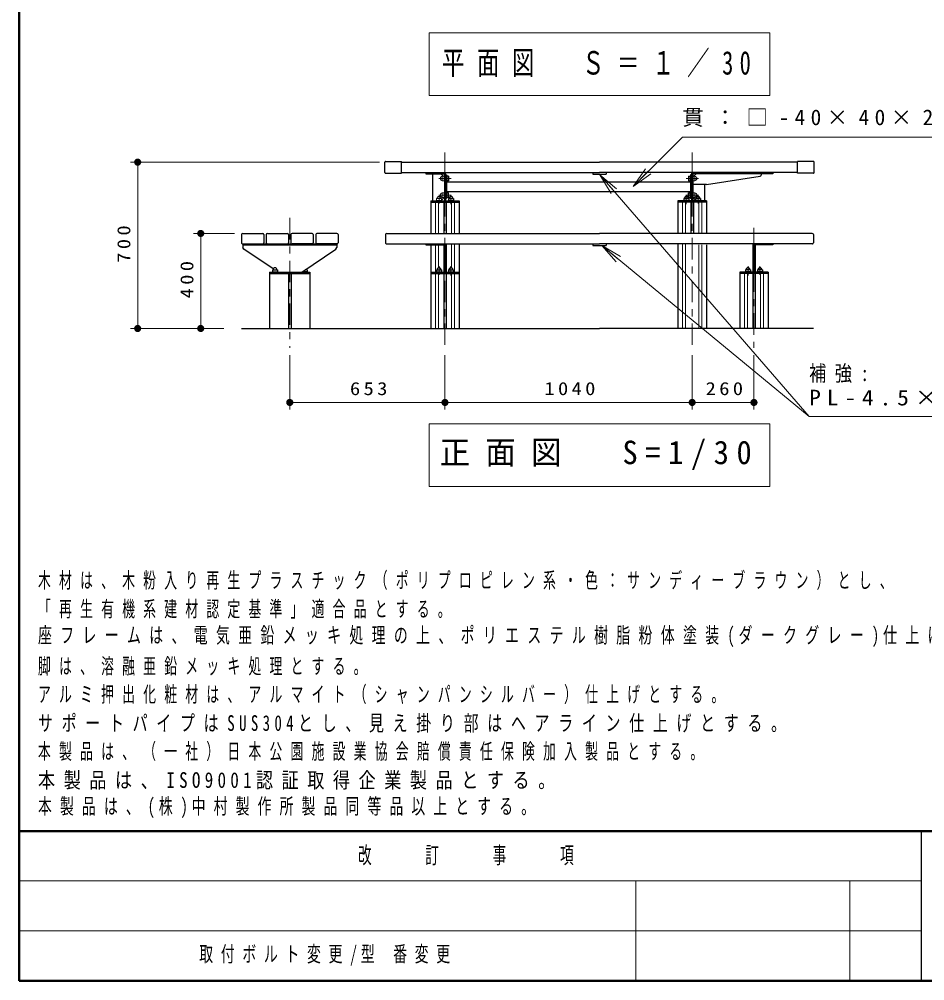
# Model space of a CAD drawing. Units: millimetres on the paper, with parts at other scales. Extents: x -365 to 0, y 0 to 257.
# Drawn here: x -365 to -238, y 0 to 134.9 of the extents above; entities that cross this region are included whole.
import ezdxf

# ---------------------------------------------------------------- set-up
doc = ezdxf.new("R2010")
doc.units = ezdxf.units.MM
doc.linetypes.add('USER1', pattern=[4.5, 2.5, -2])
doc.linetypes.add('USER2', pattern=[6, 3, -1, 1, -1])
doc.layers.add('1_30', color=7, linetype='Continuous', lineweight=25)
doc.layers.add('LY_5', color=7, linetype='Continuous', lineweight=13)
doc.layers.add('99', color=7, linetype='Continuous')
doc.layers.add('CLASS1', color=7, linetype='Continuous')
doc.styles.add('ＭＳ ゴシック', font='')
doc.styles.get('ＭＳ ゴシック').set_extended_font_data('MS Gothic')

# ---------------------------------------------------------------- blocks, each defined once
blk = doc.blocks.new('filled_dot')
at = {"color": 0, "linetype": 'Continuous', "lineweight": -2, "const_width": 1.25}
blk.add_lwpolyline([(-0.625, 0, 1), (0.625, 0, 1)], format="xyb", close=True, dxfattribs=at)

msp = doc.modelspace()

# ---------------------------------------------------------------- linework, layer by layer
at = {"layer": '1_30', "lineweight": 13}
for p, q in [((-307.522, 132.99), (-307.522, 124.19)), ((-259.722, 132.99), (-307.522, 132.99)), ((-259.722, 124.19), (-259.722, 132.99)), ((-307.522, 124.19), (-259.722, 124.19)), ((-314.455, 114.846), (-349.39, 114.846)), ((-348.39, 91.512), (-348.39, 114.846)), ((-278.916, 111.445), (-277.149, 113.92)), ((-278.916, 111.445), (-276.795, 113.567)), ((-283.586, 113.066), (-281.622, 110.799)), ((-283.586, 113.066), (-281.244, 111.126)), ((-282, 110.471), (-283.586, 113.066)), ((-283.586, 113.066), (-254.212, 79.152)), ((-276.441, 113.213), (-278.916, 111.445)), ((-306.622, 109.212), (-306.622, 104.846)), ((-306.211, 109.212), (-306.211, 104.846)), ((-304.365, 109.212), (-304.365, 104.846)), ((-303.955, 109.212), (-303.955, 104.846)), ((-271.955, 109.212), (-271.955, 104.846)), ((-271.545, 109.212), (-271.545, 104.846)), ((-269.698, 109.212), (-269.698, 104.846)), ((-269.288, 109.212), (-269.288, 104.846)), ((-334.822, 104.846), (-340.545, 104.846)), ((-339.545, 91.512), (-339.545, 104.846)), ((-306.622, 103.229), (-306.622, 99.412)), ((-306.211, 103.229), (-306.211, 100.014)), ((-304.365, 103.379), (-304.365, 100.014)), ((-303.955, 103.379), (-303.955, 99.412)), ((-283.297, 103.153), (-280.983, 101.244)), ((-283.297, 103.153), (-280.665, 101.629)), ((-281.302, 100.858), (-283.297, 103.153)), ((-271.955, 103.379), (-271.955, 91.512)), ((-271.545, 103.379), (-271.545, 91.512)), ((-269.698, 103.229), (-269.698, 91.512)), ((-269.288, 103.229), (-269.288, 91.512)), ((-306.622, 99.212), (-306.622, 91.512)), ((-306.211, 99.212), (-306.211, 91.512)), ((-304.365, 99.212), (-304.365, 91.512)), ((-303.955, 99.212), (-303.955, 91.512)), ((-263.288, 99.212), (-263.288, 91.512)), ((-262.878, 99.212), (-262.878, 91.512)), ((-261.032, 99.212), (-261.032, 91.512)), ((-260.622, 99.212), (-260.622, 91.512)), ((-336.288, 91.512), (-349.39, 91.512)), ((-336.288, 91.512), (-340.545, 91.512)), ((-327.055, 87.783), (-327.055, 80.132)), ((-305.288, 87.783), (-305.288, 80.132)), ((-305.288, 87.783), (-305.288, 80.132)), ((-270.622, 87.783), (-270.622, 80.132)), ((-261.955, 87.783), (-261.955, 80.132)), ((-305.288, 81.132), (-327.055, 81.132)), ((-270.622, 81.132), (-305.288, 81.132)), ((-261.955, 81.132), (-270.622, 81.132)), ((-307.522, 78.124), (-307.522, 69.324)), ((-259.722, 78.124), (-307.522, 78.124)), ((-259.722, 69.324), (-259.722, 78.124)), ((-307.522, 69.324), (-259.722, 69.324))]:
    msp.add_line(p, q, dxfattribs=at)
at = {"layer": '1_30', "linetype": 'USER2', "lineweight": 13}
for p, q in [((-305.288, 116.212), (-305.288, 88.783)), ((-270.622, 116.212), (-270.622, 88.783)), ((-306.154, 112.562), (-304.433, 112.562)), ((-269.756, 112.562), (-271.477, 112.562)), ((-306.154, 110.229), (-304.433, 110.229)), ((-306.122, 110.263), (-306.122, 109.037)), ((-304.455, 110.263), (-304.455, 108.944)), ((-269.756, 110.229), (-271.477, 110.229)), ((-271.455, 110.263), (-271.455, 108.944)), ((-269.788, 110.263), (-269.788, 109.037)), ((-327.055, 107.012), (-327.055, 88.783)), ((-261.955, 105.64), (-261.955, 88.783)), ((-306.122, 100.263), (-306.122, 99.037)), ((-304.455, 100.263), (-304.455, 98.944)), ((-262.788, 100.263), (-262.788, 98.944)), ((-261.122, 100.263), (-261.122, 99.037))]:
    msp.add_line(p, q, dxfattribs=at)
at = {"layer": '1_30'}
for p, q in [((-313.722, 113.379), (-313.722, 114.845)), ((-313.622, 114.945), (-311.388, 114.945)), ((-311.388, 113.279), (-311.388, 114.945)), ((-311.388, 114.846), (-283.622, 114.846)), ((-255.855, 114.846), (-283.622, 114.846)), ((-255.855, 113.279), (-255.855, 114.945)), ((-253.621, 114.945), (-255.855, 114.945)), ((-253.521, 113.379), (-253.521, 114.845)), ((-311.388, 113.379), (-283.622, 113.379)), ((-307.955, 113.379), (-307.955, 113.229)), ((-284.572, 113.379), (-284.572, 113.154)), ((-255.855, 113.379), (-283.622, 113.379)), ((-282.672, 113.379), (-282.672, 113.154)), ((-259.288, 113.379), (-259.288, 113.229)), ((-313.622, 113.279), (-311.388, 113.279)), ((-307.955, 113.229), (-305.363, 113.229)), ((-307.03, 113.229), (-307.03, 109.412)), ((-305.863, 113.229), (-305.363, 112.729)), ((-305.363, 113.229), (-305.363, 109.412)), ((-305.213, 113.229), (-305.213, 109.412)), ((-305.213, 113.062), (-305.063, 113.062)), ((-305.063, 113.062), (-305.063, 109.729)), ((-305.03, 112.912), (-305.063, 112.912)), ((-305.03, 112.212), (-305.063, 112.212)), ((-305.063, 112.062), (-270.847, 112.062)), ((-305.03, 112.912), (-305.03, 112.212)), ((-304.797, 112.896), (-305.03, 112.896)), ((-304.797, 112.229), (-305.03, 112.229)), ((-304.797, 112.896), (-304.797, 112.229)), ((-284.572, 113.154), (-282.672, 113.154)), ((-271.113, 112.896), (-270.88, 112.896)), ((-271.113, 112.896), (-271.113, 112.229)), ((-271.113, 112.229), (-270.88, 112.229)), ((-270.88, 112.912), (-270.847, 112.912)), ((-270.88, 112.912), (-270.88, 112.212)), ((-270.88, 112.212), (-270.847, 112.212)), ((-270.847, 113.062), (-270.847, 109.729)), ((-270.697, 113.062), (-270.847, 113.062)), ((-270.697, 113.229), (-270.697, 109.412)), ((-270.547, 113.229), (-270.547, 109.412)), ((-267.955, 113.229), (-270.547, 113.229)), ((-259.288, 113.229), (-270.547, 113.229)), ((-270.047, 113.229), (-270.547, 112.729)), ((-268.622, 111.729), (-261.086, 112.867)), ((-268.622, 111.729), (-261.086, 112.867)), ((-260.955, 113.229), (-260.955, 113.03)), ((-253.621, 113.279), (-255.855, 113.279)), ((-305.063, 110.729), (-270.847, 110.729)), ((-268.622, 111.729), (-270.547, 111.729)), ((-268.622, 111.729), (-270.547, 111.729)), ((-268.88, 111.69), (-268.88, 109.412)), ((-268.88, 111.69), (-268.88, 109.412)), ((-307.288, 109.412), (-303.288, 109.412)), ((-307.288, 109.412), (-307.288, 104.846)), ((-305.363, 109.912), (-305.863, 109.412)), ((-305.213, 109.729), (-305.063, 109.729)), ((-305.03, 110.579), (-305.063, 110.579)), ((-305.03, 109.879), (-305.063, 109.879)), ((-305.03, 109.879), (-305.03, 110.579)), ((-304.797, 110.562), (-305.03, 110.562)), ((-304.797, 109.895), (-305.03, 109.895)), ((-304.805, 109.746), (-304.805, 109.412)), ((-304.805, 109.746), (-304.105, 109.746)), ((-304.805, 109.479), (-304.105, 109.479)), ((-304.797, 109.895), (-304.797, 110.562)), ((-304.105, 109.746), (-304.105, 109.412)), ((-303.288, 109.412), (-303.288, 104.846)), ((-268.622, 109.412), (-272.622, 109.412)), ((-272.622, 109.412), (-272.622, 104.846)), ((-271.805, 109.746), (-271.805, 109.412)), ((-271.105, 109.746), (-271.805, 109.746)), ((-271.105, 109.479), (-271.805, 109.479)), ((-271.113, 109.895), (-271.113, 110.562)), ((-271.113, 110.562), (-270.88, 110.562)), ((-271.113, 109.895), (-270.88, 109.895)), ((-271.105, 109.746), (-271.105, 109.412)), ((-270.88, 109.879), (-270.88, 110.579)), ((-270.88, 110.579), (-270.847, 110.579)), ((-270.88, 109.879), (-270.847, 109.879)), ((-270.697, 109.729), (-270.847, 109.729)), ((-270.547, 109.912), (-270.047, 109.412)), ((-270.138, 109.746), (-270.138, 109.412)), ((-269.438, 109.746), (-270.138, 109.746)), ((-269.438, 109.479), (-270.138, 109.479)), ((-269.438, 109.746), (-269.438, 109.412)), ((-268.622, 109.412), (-268.622, 104.846)), ((-307.288, 109.212), (-303.288, 109.212)), ((-305.455, 109.212), (-305.455, 104.846)), ((-305.122, 109.212), (-305.122, 104.846)), ((-268.622, 109.212), (-272.622, 109.212)), ((-270.788, 109.212), (-270.788, 104.846)), ((-270.455, 109.212), (-270.455, 104.846)), ((-333.821, 104.679), (-333.821, 103.545)), ((-333.655, 104.845), (-330.855, 104.845)), ((-330.688, 104.679), (-330.688, 103.545)), ((-330.355, 104.679), (-330.355, 103.545)), ((-330.188, 104.845), (-327.388, 104.845)), ((-327.222, 104.679), (-327.222, 103.545)), ((-326.888, 104.679), (-326.888, 103.545)), ((-323.922, 104.845), (-326.722, 104.845)), ((-323.755, 104.679), (-323.755, 103.545)), ((-323.422, 104.679), (-323.422, 103.545)), ((-320.455, 104.845), (-323.255, 104.845)), ((-320.288, 104.679), (-320.288, 103.545)), ((-313.622, 104.679), (-313.622, 103.546)), ((-313.455, 104.846), (-283.622, 104.846)), ((-253.788, 104.846), (-283.622, 104.846)), ((-253.622, 104.679), (-253.622, 103.546)), ((-333.655, 103.379), (-330.855, 103.379)), ((-333.638, 103.379), (-333.638, 102.895)), ((-333.638, 103.379), (-320.388, 103.379)), ((-333.638, 103.229), (-320.472, 103.229)), ((-333.5, 102.636), (-333.638, 102.895)), ((-329.395, 99.866), (-333.5, 102.636)), ((-330.188, 103.379), (-327.388, 103.379)), ((-323.922, 103.379), (-326.722, 103.379)), ((-325.388, 99.412), (-320.61, 102.636)), ((-320.455, 103.379), (-323.255, 103.379)), ((-320.61, 102.636), (-320.472, 102.895)), ((-320.472, 103.379), (-320.472, 102.895)), ((-313.455, 103.379), (-283.622, 103.379)), ((-307.955, 103.379), (-307.955, 103.229)), ((-307.955, 103.229), (-305.363, 103.229)), ((-307.288, 103.229), (-307.288, 91.512)), ((-305.455, 103.229), (-305.455, 99.412)), ((-305.363, 103.229), (-305.363, 99.412)), ((-305.213, 103.229), (-305.213, 99.412)), ((-305.122, 103.379), (-305.122, 99.412)), ((-303.288, 103.379), (-303.288, 91.512)), ((-284.572, 103.379), (-284.572, 103.154)), ((-284.572, 103.154), (-282.672, 103.154)), ((-253.788, 103.379), (-283.622, 103.379)), ((-282.672, 103.379), (-282.672, 103.154)), ((-272.622, 103.379), (-272.622, 91.512)), ((-268.622, 103.229), (-268.622, 91.512)), ((-262.122, 103.379), (-262.122, 99.412)), ((-262.03, 103.229), (-262.03, 99.412)), ((-261.88, 103.229), (-261.88, 99.412)), ((-259.288, 103.229), (-261.88, 103.229)), ((-261.788, 103.229), (-261.788, 99.412)), ((-259.288, 103.379), (-259.288, 103.229)), ((-329.888, 99.412), (-329.888, 91.512)), ((-329.888, 99.412), (-324.222, 99.412)), ((-329.888, 99.212), (-324.222, 99.212)), ((-329.488, 99.745), (-328.788, 99.745)), ((-329.488, 99.745), (-329.488, 99.412)), ((-329.488, 99.479), (-328.788, 99.479)), ((-328.788, 99.745), (-328.788, 99.412)), ((-327.222, 99.212), (-327.222, 91.512)), ((-326.855, 99.212), (-326.855, 91.512)), ((-325.322, 99.457), (-325.322, 99.412)), ((-324.622, 99.479), (-325.289, 99.479)), ((-324.622, 99.745), (-324.894, 99.745)), ((-324.622, 99.745), (-324.622, 99.412)), ((-324.222, 99.412), (-324.222, 91.512)), ((-307.288, 99.412), (-303.288, 99.412)), ((-307.288, 99.212), (-303.288, 99.212)), ((-306.472, 99.746), (-305.772, 99.746)), ((-306.472, 99.746), (-306.472, 99.412)), ((-306.472, 99.479), (-305.772, 99.479)), ((-305.772, 99.746), (-305.772, 99.412)), ((-305.455, 99.212), (-305.455, 91.512)), ((-305.122, 99.212), (-305.122, 91.512)), ((-304.805, 99.746), (-304.805, 99.412)), ((-304.805, 99.746), (-304.105, 99.746)), ((-304.805, 99.479), (-304.105, 99.479)), ((-304.105, 99.746), (-304.105, 99.412)), ((-259.955, 99.412), (-263.955, 99.412)), ((-263.955, 99.412), (-263.955, 91.512)), ((-259.955, 99.212), (-263.955, 99.212)), ((-263.138, 99.746), (-263.138, 99.412)), ((-262.438, 99.746), (-263.138, 99.746)), ((-262.438, 99.479), (-263.138, 99.479)), ((-262.438, 99.746), (-262.438, 99.412)), ((-262.122, 99.212), (-262.122, 91.512)), ((-261.788, 99.212), (-261.788, 91.512)), ((-260.772, 99.746), (-261.472, 99.746)), ((-261.472, 99.746), (-261.472, 99.412)), ((-260.772, 99.479), (-261.472, 99.479)), ((-260.772, 99.746), (-260.772, 99.412)), ((-259.955, 99.412), (-259.955, 91.512)), ((-333.822, 91.512), (-283.622, 91.512)), ((-253.622, 91.512), (-283.622, 91.512))]:
    msp.add_line(p, q, dxfattribs=at)
at = {"layer": '1_30', "linetype": 'USER1', "lineweight": 13}
for p, q in [((-305.663, 112.896), (-305.397, 112.896)), ((-305.663, 112.896), (-305.663, 112.229)), ((-305.663, 112.229), (-305.397, 112.229)), ((-305.397, 112.912), (-305.363, 112.912)), ((-305.397, 112.912), (-305.397, 112.212)), ((-305.397, 112.212), (-305.363, 112.212)), ((-270.513, 112.912), (-270.547, 112.912)), ((-270.513, 112.212), (-270.547, 112.212)), ((-270.513, 112.912), (-270.513, 112.212)), ((-270.247, 112.896), (-270.513, 112.896)), ((-270.247, 112.229), (-270.513, 112.229)), ((-270.247, 112.896), (-270.247, 112.229)), ((-306.472, 109.746), (-306.472, 109.412)), ((-306.472, 109.746), (-305.772, 109.746)), ((-306.472, 109.479), (-305.772, 109.479)), ((-305.772, 109.746), (-305.772, 109.412)), ((-305.663, 110.562), (-305.397, 110.562)), ((-305.663, 109.895), (-305.663, 110.562)), ((-305.663, 109.895), (-305.397, 109.895)), ((-305.397, 110.579), (-305.363, 110.579)), ((-305.397, 109.879), (-305.397, 110.579)), ((-305.397, 109.879), (-305.363, 109.879)), ((-270.513, 110.579), (-270.547, 110.579)), ((-270.513, 109.879), (-270.547, 109.879)), ((-270.513, 109.879), (-270.513, 110.579)), ((-270.247, 110.562), (-270.513, 110.562)), ((-270.247, 109.895), (-270.513, 109.895)), ((-270.247, 109.895), (-270.247, 110.562))]:
    msp.add_line(p, q, dxfattribs=at)
at = {"layer": '1_30', "lineweight": 13}
for points in [[(-278.916, 111.445), (-271.998, 118.363), (-232.998, 118.363)], [(-283.297, 103.153), (-254.212, 79.152), (-224.212, 79.152)]]:
    msp.add_lwpolyline(points, dxfattribs=at)
at = {"layer": '1_30'}
for centre, radius, start, end in [((-313.622, 114.845), 0.1, 90, 180), ((-253.621, 114.845), 0.1, 0, 90), ((-313.622, 113.379), 0.1, 180, 270), ((-305.363, 113.229), 0.15, 0, 90), ((-270.547, 113.229), 0.15, 90, 180), ((-253.621, 113.379), 0.1, 270, 0), ((-261.122, 113.03), 0.167, 282.26474, 0), ((-304.455, 109.746), 0.283, 0, 180), ((-271.455, 109.746), 0.283, 360, 180), ((-269.788, 109.746), 0.283, 360, 180), ((-333.655, 104.679), 0.167, 90, 180), ((-330.855, 104.679), 0.167, 0, 90), ((-330.188, 104.679), 0.167, 90, 180), ((-327.388, 104.679), 0.167, 0, 90), ((-326.722, 104.679), 0.167, 90, 180), ((-323.922, 104.679), 0.167, 360, 90), ((-323.255, 104.679), 0.167, 90, 180), ((-320.455, 104.679), 0.167, 360, 90), ((-313.455, 104.679), 0.167, 90, 180), ((-253.788, 104.679), 0.167, 360, 90), ((-333.655, 103.545), 0.167, 179.99999, 270), ((-330.855, 103.545), 0.167, 270, 0), ((-330.188, 103.545), 0.167, 179.99999, 270), ((-327.388, 103.545), 0.167, 270, 0), ((-326.722, 103.545), 0.167, 180, 270), ((-323.922, 103.545), 0.167, 270, 0.00001), ((-323.255, 103.545), 0.167, 180, 270), ((-320.455, 103.545), 0.167, 270, 0.00001), ((-313.455, 103.546), 0.167, 179.99999, 270), ((-305.363, 103.229), 0.15, 0, 90), ((-261.88, 103.229), 0.15, 90, 180), ((-253.788, 103.546), 0.167, 270, 0.00001), ((-329.138, 99.745), 0.283, 359.99999, 179.99999), ((-324.972, 99.745), 0.283, 0.00001, 25.20722), ((-306.122, 99.746), 0.283, 0, 180), ((-304.455, 99.746), 0.283, 0, 180), ((-262.788, 99.746), 0.283, 360, 180), ((-261.122, 99.746), 0.283, 360, 180)]:
    msp.add_arc(centre, radius, start, end, dxfattribs=at)
at = {"layer": '1_30', "linetype": 'USER1', "lineweight": 13}
for centre, start, end in [((-305.663, 112.562), 89.99999, 270), ((-270.247, 112.562), 270, 90), ((-306.122, 109.746), 0, 180), ((-305.663, 110.229), 89.99999, 270), ((-270.247, 110.229), 270, 90)]:
    msp.add_arc(centre, 0.283, start, end, dxfattribs=at)
at = {"layer": 'LY_5', "lineweight": 50}
for p, q in [((-365, 257), (-365, 0)), ((-365, 21), (0, 21)), ((-365, 0), (0, 0))]:
    msp.add_line(p, q, dxfattribs=at)
at = {"layer": 'LY_5', "lineweight": 25}
msp.add_line((-238.5, 21), (-238.5, 0), dxfattribs=at)
at = {"layer": 'LY_5'}
for p, q in [((-365, 14), (-238.5, 14)), ((-278.5, 14), (-278.5, 0)), ((-248.5, 14), (-248.5, 0)), ((-365, 7), (-238.5, 7))]:
    msp.add_line(p, q, dxfattribs=at)

# ---------------------------------------------------------------- block references
at = {"layer": '1_30', "lineweight": 13, "xscale": 0.4, "yscale": 0.4}
for p, rotation in [((-348.39, 114.846), 270), ((-339.545, 104.846), 270), ((-348.39, 91.512), 90), ((-339.545, 91.512), 90), ((-305.288, 81.132), 180), ((-270.622, 81.132), 180), ((-261.955, 81.132), 180)]:
    msp.add_blockref('filled_dot', p, dxfattribs=dict(at, rotation=rotation))
for p in [(-327.055, 81.132), (-305.288, 81.132), (-270.622, 81.132)]:
    msp.add_blockref('filled_dot', p, dxfattribs=at)

# ---------------------------------------------------------------- texts
at = {"layer": '1_30', "style": 'ＭＳ ゴシック'}
for s, insert, char_height, attachment_point in [('\\T1.56;\\W0.7;平面図\u3000Ｓ＝１／30', (-283.622, 128.59), 3.299, 5), ('\\T1.5;貫：□-40×40×2.3', (-271.998, 121.013), 2.199, 4), ('\\T1.5;\\W0.8;補強:', (-254.212, 85.102), 2.199, 4), ('\\T1.33;\\W1.15;653', (-315.755, 82.132), 1.833, 8), ('\\T1.33;\\W1.15;1040', (-287.534, 82.132), 1.833, 8), ('\\T1.33;\\W1.15;260', (-265.873, 82.132), 1.833, 8), ('\\T1.5;\\W1.1;PL-4.5×38ｗ', (-254.212, 81.802), 2.199, 4), ('\\T1.5;\\W0.95;正面図\u3000S=1/30', (-283.622, 73.724), 3.299, 5)]:
    msp.add_mtext(s, dxfattribs=dict(at, insert=insert, char_height=char_height, attachment_point=attachment_point))
at = {"layer": '1_30', "char_height": 1.833, "attachment_point": 8, "rotation": 90, "style": 'ＭＳ ゴシック'}
for s, insert in [('\\T1.33;\\W1.15;700', (-349.39, 103.595)), ('\\T1.33;\\W1.15;400', (-340.545, 98.595))]:
    msp.add_mtext(s, dxfattribs=dict(at, insert=insert))
at = {"layer": '99', "insert": (-339.75, 3.5), "char_height": 2.199, "attachment_point": 4, "style": 'ＭＳ ゴシック'}
msp.add_mtext('\\T1.55;\\W0.65;取付ボルト変更/型\\~番変更', dxfattribs=at)
at = {"layer": 'CLASS1', "char_height": 2.199, "attachment_point": 7, "style": 'ＭＳ ゴシック'}
for s, insert in [('\\T1.64;\\W0.6;木材は、木粉入り再生プラスチック（ポリプロピレン系・色：サンディーブラウン）とし、', (-362.369, 54.813)), ('\\T1.64;\\W0.6;「再生有機系建材認定基準」適合品とする。', (-362.369, 50.813)), ('\\T1.6;\\W0.65;座フレームは、電気亜鉛メッキ処理の上、ポリエステル樹脂粉体塗装(ダークグレー)仕上げとする。', (-362.369, 46.813)), ('\\T1.64;\\W0.6;脚は、溶融亜鉛メッキ処理とする。', (-362.369, 42.813)), ('\\T1.64;\\W0.6;アルミ押出化粧材は、アルマイト（シャンパンシルバー）仕上げとする。', (-362.369, 38.813)), ('\\T1.58;\\W0.7;サポートパイプはSUS304とし、見え掛り部はヘアライン仕上げとする。', (-362.369, 34.813)), ('\\T1.64;\\W0.6;本製品は、（一社）日本公園施設業協会賠償責任保険加入製品とする。', (-362.369, 30.813)), ('\\T1.5;\\W0.8;本製品は、ISO9001認証取得企業製品とする。', (-362.369, 26.813)), ('\\T1.58;\\W0.65;本製品は、(株)中村製作所製品同等品以上とする。', (-362.369, 22.813))]:
    msp.add_mtext(s, dxfattribs=dict(at, insert=insert))
at = {"layer": 'LY_5', "insert": (-301.75, 17.5), "char_height": 2.346, "attachment_point": 5, "style": 'ＭＳ ゴシック'}
msp.add_mtext('\\T1.64;\\W0.6;改\u3000\u3000訂\u3000\u3000事\u3000\u3000項', dxfattribs=at)

doc.saveas('drawing.dxf')
